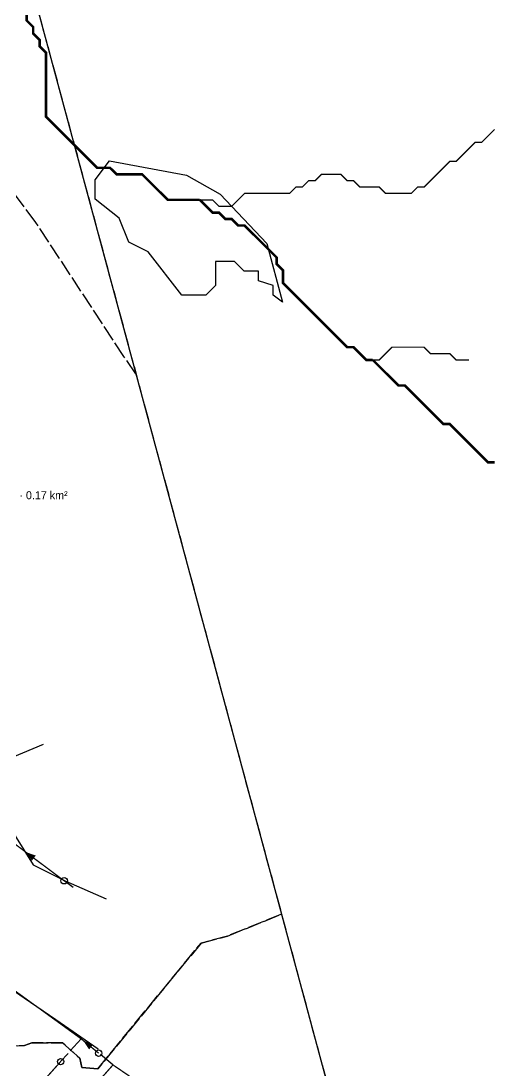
# Model space of a CAD drawing. Header units: metres. Extents: x 442821 to 452274, y 2561971 to 2571293.
# Drawn here: x 451200 to 451493, y 2567069 to 2567724 of the extents above; entities that cross this region are included whole.
import ezdxf
from ezdxf.enums import TextEntityAlignment as Align

# ---------------------------------------------------------------- set-up
doc = ezdxf.new("R2010")
doc.units = ezdxf.units.M
doc.header["$LTSCALE"] = 8
doc.linetypes.add('DASHED', pattern=[1.524, 1.27, -0.254])
for name, color, linetype in [('A_ARROWS', 7, 'Continuous'), ('A_BUILT_2006', 252, 'Continuous'), ('A_CATCH_LABEL', 7, 'Continuous'), ('A_CATCHMENTS', 7, 'Continuous'), ('A_ENVELOPE', 3, 'Continuous'), ('A_HEAD_GAP', 8, 'Continuous'), ('A_HEADS', 8, 'Continuous'), ('A_STREAMS', 5, 'Continuous'), ('A_WADI', 4, 'Continuous')]:
    doc.layers.add(name, color=color, linetype=linetype)

msp = doc.modelspace()

# ---------------------------------------------------------------- linework, layer by layer
at = {"layer": 'A_ARROWS', "color": 1}
for points in [[(451203.34, 2567204.98), (451209.66, 2567202.75), (451207.27, 2567199.55)], [(451239.28, 2567087.18), (451245.49, 2567084.67), (451242.96, 2567081.58)]]:
    msp.add_solid(points, dxfattribs=at)
at = {"layer": 'A_BUILT_2006', "color": 252}
for points in [[(451179.55, 2567257.84), (451214.46, 2567272.31)], [(451191.54, 2567223.41), (451208.09, 2567196.9)], [(451208.09, 2567196.9), (451228.47, 2567186.67)], [(451228.47, 2567186.67), (451253.6, 2567175.76)], [(451174.59, 2567133.04), (451202.46, 2567113.87)], [(451202.46, 2567113.87), (451222.19, 2567100.27)], [(451222.19, 2567100.27), (451248.67, 2567082.04)]]:
    msp.add_lwpolyline(points, dxfattribs=at)
at = {"layer": 'A_CATCHMENTS', "color": 1, "linetype": 'DASHED'}
msp.add_lwpolyline([(451207.65, 2567743.81), (451363.11, 2567166.15), (451329.44, 2567152.44), (451312.85, 2567148.05), (451248.41, 2567069.48), (451238.47, 2567070.38), (451237.2, 2567076.11), (451226.47, 2567085.71), (451207.16, 2567085.78), (451202.71, 2567084.07), (451185.84, 2567083.08)], dxfattribs=at)
at = {"layer": 'A_CATCHMENTS', "color": 2, "linetype": 'DASHED'}
msp.add_lwpolyline([(451112.38, 2567066.68), (451109.1, 2567069.94), (451108.22, 2567070.82), (451135.37, 2567097.39), (451131.86, 2567108.78), (451143.22, 2567121.13), (451152.43, 2567124.25), (451156.68, 2567122.91), (451168.85, 2567113), (451177.43, 2567098.15), (451180.72, 2567085.1), (451183.77, 2567082.48), (451185.84, 2567083.08), (451185.84, 2567083.08), (451202.71, 2567084.07), (451207.16, 2567085.78), (451226.47, 2567085.71), (451237.2, 2567076.11), (451238.47, 2567070.38), (451248.41, 2567069.48), (451312.85, 2567148.05), (451329.44, 2567152.44), (451363.11, 2567166.15), (451390.49, 2567064.4)], dxfattribs=at)
at = {"layer": 'A_ENVELOPE', "color": 3}
msp.add_lwpolyline([(451207.65, 2567743.81), (451463.44, 2566793.35)], dxfattribs=at)
at = {"layer": 'A_HEAD_GAP', "color": 8, "linetype": 'DASHED'}
for points in [[(451272.25, 2567503.79), (451264.68, 2567514.75), (451209.74, 2567598.43), (451144.17, 2567685.98), (451120.03, 2567696.68), (451102.98, 2567684.51), (451094.87, 2567662.56), (451099.24, 2567594.19), (451113.55, 2567555.05)], [(451233.07, 2567182.76), (451227.41, 2567186.99)], [(451237.99, 2567088.24), (451225.22, 2567073.98)], [(451257.89, 2567071.92), (451248.94, 2567079.26)]]:
    msp.add_lwpolyline(points, dxfattribs=at)
at = {"layer": 'A_HEADS', "color": 1}
for centre in [(451227.41, 2567186.99), (451248.94, 2567079.26)]:
    msp.add_circle(centre, 2, dxfattribs=at)
at = {"layer": 'A_HEADS', "color": 2}
msp.add_circle((451225.22, 2567073.98), 2, dxfattribs=at)
at = {"layer": 'A_SECONDARY_MAIN', "color": 1, "linetype": 'DASHED', "const_width": 0.8}
msp.add_lwpolyline([(451227.41, 2567186.99), (451192.63, 2567212.99)], dxfattribs=at)
at = {"layer": 'A_SECONDARY_MAIN', "color": 1, "const_width": 0.8}
msp.add_lwpolyline([(451237.99, 2567088.24), (451149.25, 2567152.68)], dxfattribs=at)
at = {"layer": 'A_SECONDARY_MAIN', "color": 2, "const_width": 0.8}
for points in [[(451257.89, 2567071.92), (451204.28, 2567011.18)], [(451280.57, 2567056.45), (451257.89, 2567071.92)]]:
    msp.add_lwpolyline(points, dxfattribs=at)
at = {"layer": 'A_SECONDARY_MAIN_BRANCH', "color": 1, "const_width": 0.8}
msp.add_lwpolyline([(451248.94, 2567079.26), (451237.99, 2567088.24)], dxfattribs=at)
at = {"layer": 'A_SECONDARY_MAIN_BRANCH', "color": 2, "const_width": 0.8}
msp.add_lwpolyline([(451225.22, 2567073.98), (451185.17, 2567029.25)], dxfattribs=at)
at = {"layer": 'A_STREAMS', "color": 5}
for points, const_width in [([(451312.07, 2567612.54), (451308.07, 2567612.54), (451304.07, 2567612.54), (451300.07, 2567612.54), (451296.07, 2567612.54), (451292.07, 2567612.54), (451288.07, 2567616.54), (451284.07, 2567620.54), (451280.07, 2567624.54), (451276.07, 2567628.54), (451272.06, 2567628.54), (451268.06, 2567628.54), (451264.06, 2567628.54), (451260.06, 2567628.54), (451256.06, 2567632.54), (451252.06, 2567632.54), (451248.06, 2567632.54), (451244.06, 2567636.55), (451240.06, 2567640.55), (451236.06, 2567644.55), (451232.06, 2567648.55), (451228.06, 2567652.55), (451224.06, 2567656.55), (451220.06, 2567660.55), (451216.06, 2567664.56), (451216.06, 2567668.56), (451216.06, 2567672.56), (451216.06, 2567676.56), (451216.06, 2567680.56), (451216.06, 2567684.56), (451216.06, 2567688.56), (451216.06, 2567692.56), (451216.06, 2567696.57), (451216.06, 2567700.57), (451216.06, 2567704.57), (451212.06, 2567708.57), (451212.06, 2567712.57), (451208.06, 2567716.57), (451208.06, 2567720.57), (451204.06, 2567724.58), (451204.06, 2567728.58)], 1.6), ([(451496.1, 2567656.55), (451492.1, 2567652.55), (451488.09, 2567648.55), (451484.09, 2567648.55), (451480.09, 2567644.55), (451476.09, 2567640.55), (451472.09, 2567636.55), (451468.09, 2567636.55), (451464.09, 2567632.54), (451460.09, 2567628.54), (451456.09, 2567624.54), (451452.09, 2567620.54), (451448.09, 2567620.54), (451444.09, 2567616.54), (451440.09, 2567616.54), (451436.09, 2567616.54), (451432.09, 2567616.54), (451428.09, 2567616.54), (451424.09, 2567620.54), (451420.09, 2567620.54), (451416.08, 2567620.54), (451412.08, 2567620.54), (451408.08, 2567624.54), (451404.08, 2567624.54), (451400.08, 2567628.54), (451396.08, 2567628.54), (451392.08, 2567628.54), (451388.08, 2567628.54), (451384.08, 2567624.54), (451380.08, 2567624.54), (451376.08, 2567620.54), (451372.08, 2567620.54), (451368.08, 2567616.54), (451364.08, 2567616.54), (451360.08, 2567616.54), (451356.08, 2567616.54), (451352.08, 2567616.54), (451348.08, 2567616.54), (451344.07, 2567616.54), (451340.07, 2567616.54), (451336.07, 2567612.54), (451332.07, 2567608.54), (451328.07, 2567608.54), (451324.07, 2567608.54), (451320.07, 2567612.54), (451316.07, 2567612.54), (451312.07, 2567612.54)], 0.8), ([(451420.09, 2567512.5), (451416.08, 2567512.5), (451412.08, 2567516.5), (451408.08, 2567520.5), (451404.08, 2567520.5), (451400.08, 2567524.51), (451396.08, 2567528.51), (451392.08, 2567532.51), (451388.08, 2567536.51), (451384.08, 2567540.51), (451380.08, 2567544.51), (451376.08, 2567548.51), (451372.08, 2567552.52), (451368.08, 2567556.52), (451364.08, 2567560.52), (451364.08, 2567564.52), (451364.08, 2567568.52), (451360.08, 2567572.52), (451360.08, 2567576.52), (451356.08, 2567580.53), (451352.08, 2567584.53), (451348.08, 2567588.53), (451344.07, 2567592.53), (451340.07, 2567596.53), (451336.07, 2567596.53), (451332.07, 2567600.53), (451328.07, 2567600.53), (451324.07, 2567604.53), (451320.07, 2567604.53), (451316.07, 2567608.54), (451312.07, 2567612.54)], 1.6), ([(451480.09, 2567512.5), (451476.09, 2567512.5), (451472.09, 2567512.5), (451468.09, 2567516.5), (451464.09, 2567516.5), (451460.09, 2567516.5), (451456.09, 2567516.5), (451452.09, 2567520.5), (451448.09, 2567520.5), (451444.09, 2567520.5), (451440.09, 2567520.5), (451436.09, 2567520.5), (451432.09, 2567520.5), (451428.09, 2567516.5), (451424.09, 2567512.5), (451420.09, 2567512.5)], 0.8), ([(451496.1, 2567448.48), (451492.1, 2567448.48), (451488.09, 2567452.48), (451484.09, 2567456.48), (451480.09, 2567460.48), (451476.09, 2567464.49), (451472.09, 2567468.49), (451468.09, 2567472.49), (451464.09, 2567472.49), (451460.09, 2567476.49), (451456.09, 2567480.49), (451452.09, 2567484.49), (451448.09, 2567488.49), (451444.09, 2567492.5), (451440.09, 2567496.5), (451436.09, 2567496.5), (451432.09, 2567500.5), (451428.09, 2567504.5), (451424.09, 2567508.5), (451420.09, 2567512.5)], 1.6)]:
    msp.add_lwpolyline(points, dxfattribs=dict(at, const_width=const_width))
at = {"layer": 'A_WADI', "color": 4}
msp.add_lwpolyline([(451357.8, 2567553.01), (451357.8, 2567559.01), (451348.8, 2567562.01), (451348.8, 2567568.01), (451339.8, 2567568.01), (451333.8, 2567574.01), (451321.8, 2567574.01), (451321.8, 2567559.01), (451315.8, 2567553.01), (451300.8, 2567553.01), (451279.8, 2567580.01), (451267.8, 2567586.01), (451261.8, 2567601.01), (451246.8, 2567613.01), (451246.8, 2567625.01), (451255.8, 2567637.01), (451303.8, 2567628.01), (451324.8, 2567616.01), (451353.89, 2567585.21), (451363.76, 2567548.54), (451357.8, 2567553.01)], close=True, dxfattribs=at)

# ---------------------------------------------------------------- texts
at = {"layer": 'A_CATCH_LABEL', "color": 1}
msp.add_text('C13 · JOIN · 1.9 km · sub-main 0.8 km · 31 pipes · 0.17 km²', height=5, dxfattribs=at).set_placement((451140.57, 2567427.95), align=Align.MIDDLE_CENTER)

doc.saveas('drawing.dxf')
